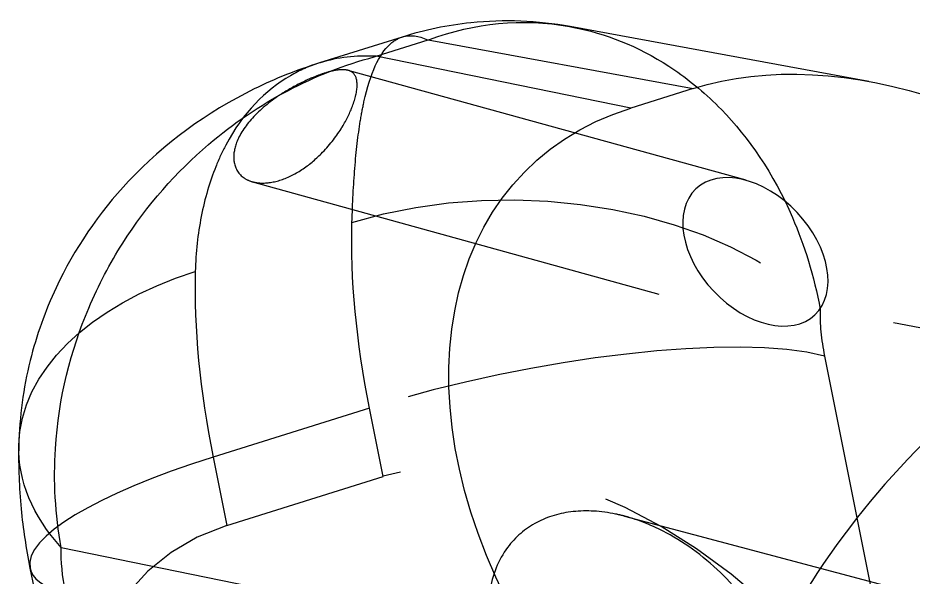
# Model space of a CAD drawing. Header units: millimetres. Extents: x -115 to -14, y 12 to 52.
# Drawn here: x -97.01 to -83.52, y 39.67 to 48.09 of the extents above; entities that cross this region are included whole.
import ezdxf

# ---------------------------------------------------------------- set-up
doc = ezdxf.new("R2010")
doc.units = ezdxf.units.MM
doc.linetypes.add('HIDDEN', pattern=[9.525, 6.35, -3.175])
doc.layers.get('0').update_dxf_attribs({"color": 253, "lineweight": 70, "true_color": 0x8faf8f})
doc.layers.add('Hidden', color=98, linetype='HIDDEN', lineweight=70, true_color=0x054805)

msp = doc.modelspace()

# ---------------------------------------------------------------- linework, layer by layer
at = {"color": 98, "lineweight": -3, "true_color": 0x054805}
for p, q in [((-84.189, 47.133), (-88.688, 47.957)), ((-91.22, 47.801), (-92.465, 47.411)), ((-91.612, 47.511), (-90.829, 47.756)), ((-90.829, 47.756), (-86.838, 47.025)), ((-87.776, 46.731), (-91.612, 47.511)), ((-86.838, 47.025), (-87.776, 46.731)), ((-96.356, 40.115), (-89.288, 38.679)), ((-96.827, 39.808), (-96.764, 39.497))]:
    msp.add_line(p, q, dxfattribs=at)
at = {"color": 98, "lineweight": -3, "true_color": 0x054805, "extrusion": (-1.20829e-16, 2.33952e-16, -1)}
msp.add_ellipse((-82.908, 40.676), major_axis=(-5.527, 5.385), ratio=0.679618, start_param=0.35141, end_param=1.566143, dxfattribs=at)
at = {"color": 98, "lineweight": -3, "true_color": 0x054805, "extrusion": (9.07579e-16, -8.59091e-16, -1)}
msp.add_ellipse((-83.948, 40.35), major_axis=(-5.391, 5.455), ratio=0.68799, start_param=5.053442, end_param=6.623831, dxfattribs=at)
at = {"color": 98, "lineweight": -3, "true_color": 0x054805, "extrusion": (-3.86379e-15, 4.13916e-15, -1)}
msp.add_ellipse((-85.899, 44.567), major_axis=(-0.897, 0.947), ratio=0.662075, dxfattribs=at)
at = {"color": 98, "lineweight": -3, "true_color": 0x054805}
for centre, major_axis, ratio, start_param, end_param in [((-80.399, 39.288), (5.263, 4.892), 0.527716, 0.835682, 2.406478), ((-91.728, 40.831), (-5.098, -1.023), 0.231462, 0, 0.389126)]:
    msp.add_ellipse(centre, major_axis=major_axis, ratio=ratio, start_param=start_param, end_param=end_param, dxfattribs=at)
at = {"color": 98, "lineweight": -3, "true_color": 0x054805, "extrusion": (1.52333e-17, 5.51546e-17, -1)}
msp.add_ellipse((-91.797, 41.531), major_axis=(5.198, -0.127), ratio=0.594949, start_param=2.625565, end_param=3.141511, dxfattribs=at)
at = {"color": 98, "lineweight": -3, "true_color": 0x054805, "extrusion": (-1.15105e-16, 4.29263e-16, -1)}
msp.add_ellipse((-95.519, 39.194), major_axis=(-0.516, 1.662), ratio=0.396617, start_param=4.983581, end_param=5.417471, dxfattribs=at)
at = {"color": 98, "lineweight": -3, "true_color": 0x054805}
for points, knots in [([(-88.688, 47.957), (-89.181, 48.047), (-89.685, 48.067), (-90.536, 47.979), (-90.882, 47.907), (-91.219, 47.801)], [0.000000304, 0.000000304, 0.000000304, 0.000000304, 0.001510287, 0.001510287, 0.00257407, 0.00257407, 0.00257407, 0.00257407]), ([(-90.829, 47.756), (-90.822, 47.759), (-90.815, 47.761), (-90.808, 47.764), (-90.131, 48.014), (-89.413, 48.088), (-88.697, 47.959)], [-0.0021101742, -0.0021101742, -0.0021101742, -0.0021101742, -0.0021029848, -0.0021029848, -0.0021029848, -0.0014380302, -0.0014380302, -0.0014380302, -0.0014380302]), ([(-91.215, 47.803), (-91.099, 47.838), (-90.973, 47.822), (-90.836, 47.759), (-90.834, 47.758), (-90.832, 47.757), (-90.829, 47.756)], [0.0016582666, 0.0016582666, 0.0016582666, 0.0016582666, 0.0021029848, 0.0021029848, 0.0021029848, 0.0021101742, 0.0021101742, 0.0021101742, 0.0021101742]), ([(-95.43, 44.696), (-95.062, 45.277), (-94.62, 45.771), (-94.137, 46.183), (-93.387, 46.823), (-92.533, 47.263), (-91.64, 47.503), (-91.63, 47.506), (-91.621, 47.508), (-91.612, 47.511)], [0.000940594, 0.000940594, 0.000940594, 0.000940594, 0.001396053, 0.001396053, 0.001396053, 0.002103119, 0.002103119, 0.002103119, 0.002110313, 0.002110313, 0.002110313, 0.002110313]), ([(-91.612, 47.511), (-91.617, 47.511), (-91.622, 47.511), (-91.626, 47.511), (-91.913, 47.527), (-92.191, 47.496), (-92.455, 47.414)], [-0.0021103129, -0.0021103129, -0.0021103129, -0.0021103129, -0.0021031187, -0.0021031187, -0.0021031187, -0.0016585004, -0.0016585004, -0.0016585004, -0.0016585004]), ([(-92.465, 47.411), (-92.801, 47.306), (-93.13, 47.175), (-94.164, 46.668), (-94.805, 46.198), (-95.793, 45.149), (-96.16, 44.609), (-96.598, 43.676), (-96.729, 43.309), (-96.927, 42.514), (-96.985, 42.088), (-96.995, 41.658)], [0, 0, 0, 0, 0.001072084, 0.001072084, 0.003495625, 0.003495625, 0.005541084, 0.005541084, 0.006779079, 0.006779079, 0.008145554, 0.008145554, 0.008145554, 0.008145554]), ([(-96.356, 40.115), (-96.448, 40.619), (-96.473, 41.123), (-96.443, 41.604), (-96.395, 42.375), (-96.211, 43.084), (-95.942, 43.721), (-95.794, 44.07), (-95.622, 44.395), (-95.43, 44.696)], [0, 0, 0, 0, 0.0002705529, 0.0002705529, 0.0002705529, 0.0007034376, 0.0007034376, 0.0007034376, 0.0009405941, 0.0009405941, 0.0009405941, 0.0009405941]), ([(-96.995, 41.658), (-97.003, 41.339), (-96.99, 41.018), (-96.931, 40.401), (-96.886, 40.104), (-96.827, 39.808)], [0.000000063, 0.000000063, 0.000000063, 0.000000063, 0.000981247, 0.000981247, 0.001890466, 0.001890466, 0.001890466, 0.001890466])]:
    msp.add_open_spline(points, degree=3, knots=knots, dxfattribs=at)
msp.add_open_spline([(-92.455, 47.414), (-92.458, 47.413), (-92.461, 47.412), (-92.465, 47.411)], degree=3, dxfattribs=at)
at = {"layer": 'Hidden', "lineweight": -3}
for p, q in [((-88.697, 47.959), (-88.688, 47.957)), ((-86.04, 45.644), (-92.033, 47.299)), ((-93.474, 45.622), (-85.758, 43.491)), ((-77.572, 42.352), (-84.923, 43.699)), ((-84.858, 42.998), (-83.573, 36.596)), ((-91.71, 42.216), (-94.069, 41.477)), ((-91.504, 41.188), (-91.71, 42.216)), ((-94.069, 41.477), (-93.862, 40.449)), ((-93.862, 40.449), (-91.504, 41.188)), ((-87.87, 40.589), (-77.211, 37.765))]:
    msp.add_line(p, q, dxfattribs=at)
at = {"layer": 'Hidden', "lineweight": -3, "extrusion": (-5.99601e-18, 2.79744e-17, -1)}
msp.add_ellipse((-89.436, 42.271), major_axis=(5.197, -0.176), ratio=0.591421, start_param=4.181819, end_param=5.743612, dxfattribs=at)
at = {"layer": 'Hidden', "lineweight": -3, "extrusion": (-3.46527e-16, 1.34579e-15, -1)}
msp.add_ellipse((-88.572, 41.358), major_axis=(-2.081, 6.621), ratio=0.40768, start_param=4.96867, end_param=5.418844, dxfattribs=at)
at = {"layer": 'Hidden', "lineweight": -3, "extrusion": (1.52333e-17, 5.51546e-17, -1)}
msp.add_ellipse((-91.797, 41.531), major_axis=(5.198, -0.127), ratio=0.594949, start_param=3.141511, end_param=4.187358, dxfattribs=at)
at = {"layer": 'Hidden', "lineweight": -3}
for centre, major_axis, ratio, start_param, end_param in [((-90.96, 40.61), (-2.071, 6.624), 0.403246, 0.864904, 1.315079), ((-84.06, 42.787), (-0.525, 1.659), 0.414304, 0.863467, 1.313642), ((-89.37, 41.57), (-5.098, -1.023), 0.231462, 3.581494, 5.14229), ((-88.075, 35.114), (-4.424, 5.551), 0.643643, 4.478383, 6.03918), ((-91.728, 40.831), (-5.098, -1.023), 0.231462, 5.14229, 6.283185), ((-90.433, 34.375), (-4.424, 5.551), 0.643643, 6.03918, 7.599976)]:
    msp.add_ellipse(centre, major_axis=major_axis, ratio=ratio, start_param=start_param, end_param=end_param, dxfattribs=at)
for points, knots in [([(-88.688, 47.957), (-88.646, 47.949), (-88.603, 47.941), (-88.561, 47.931), (-88.07, 47.825), (-87.58, 47.622), (-87.115, 47.302)], [-0.0014352462, -0.0014352462, -0.0014352462, -0.0014352462, -0.0013959614, -0.0013959614, -0.0013959614, -0.0009400387, -0.0009400387, -0.0009400387, -0.0009400387]), ([(-91.851, 46.532), (-91.834, 46.637), (-91.815, 46.735), (-91.795, 46.826), (-91.698, 47.262), (-91.567, 47.539), (-91.408, 47.688), (-91.349, 47.743), (-91.286, 47.781), (-91.219, 47.801)], [0.000558322, 0.000558322, 0.000558322, 0.000558322, 0.000703391, 0.000703391, 0.000703391, 0.001395961, 0.001395961, 0.001395961, 0.001652556, 0.001652556, 0.001652556, 0.001652556]), ([(-92.465, 47.411), (-92.616, 47.364), (-92.762, 47.3), (-92.903, 47.219), (-93.282, 47.001), (-93.618, 46.66), (-93.877, 46.173), (-93.931, 46.072), (-93.981, 45.964), (-94.027, 45.849)], [-0.00165278, -0.00165278, -0.00165278, -0.00165278, -0.001396053, -0.001396053, -0.001396053, -0.000703438, -0.000703438, -0.000703438, -0.0005585, -0.0005585, -0.0005585, -0.0005585]), ([(-92.382, 47.259), (-92.44, 47.241), (-92.5, 47.218), (-92.621, 47.169), (-92.681, 47.141), (-92.859, 47.053), (-92.972, 46.987), (-93.222, 46.821), (-93.362, 46.704), (-93.586, 46.459), (-93.669, 46.33), (-93.714, 46.211)], [0, 0, 0, 0, 0.000199263, 0.000199263, 0.000398525, 0.000398525, 0.000797051, 0.000797051, 0.001451873, 0.001451873, 0.002106696, 0.002106696, 0.002106696, 0.002106696]), ([(-92.029, 47.298), (-92.052, 47.304), (-92.079, 47.308), (-92.145, 47.309), (-92.184, 47.306), (-92.273, 47.29), (-92.324, 47.277), (-92.382, 47.259)], [0.0072188385, 0.0072188385, 0.0072188385, 0.0072188385, 0.0074130607, 0.0074130607, 0.0076123234, 0.0076123234, 0.0078115862, 0.0078115862, 0.0078115862, 0.0078115862]), ([(-91.969, 46.758), (-91.924, 46.877), (-91.899, 46.987), (-91.898, 47.163), (-91.92, 47.229), (-91.985, 47.28), (-92.005, 47.29), (-92.029, 47.298)], [0.00570489, 0.00570489, 0.00570489, 0.00570489, 0.006359713, 0.006359713, 0.007014535, 0.007014535, 0.007218839, 0.007218839, 0.007218839, 0.007218839]), ([(-87.115, 47.302), (-86.872, 47.137), (-86.637, 46.94), (-86.412, 46.708), (-86.001, 46.285), (-85.629, 45.751), (-85.341, 45.085), (-85.161, 44.669), (-85.015, 44.202), (-84.923, 43.699)], [-0.0009400387, -0.0009400387, -0.0009400387, -0.0009400387, -0.0007033914, -0.0007033914, -0.0007033914, -0.0002705352, -0.0002705352, -0.0002705352, 0, 0, 0, 0]), ([(-91.976, 45.011), (-91.967, 45.301), (-91.953, 45.575), (-91.933, 45.824), (-91.912, 46.088), (-91.885, 46.324), (-91.851, 46.532)], [0, 0, 0, 0, 0.0002705352, 0.0002705352, 0.0002705352, 0.0005583221, 0.0005583221, 0.0005583221, 0.0005583221]), ([(-93.478, 45.623), (-93.445, 45.614), (-93.409, 45.607), (-93.277, 45.597), (-93.169, 45.611), (-92.955, 45.678), (-92.84, 45.734), (-92.624, 45.875), (-92.524, 45.96), (-92.321, 46.163), (-92.219, 46.295), (-92.135, 46.428), (-92.13, 46.437), (-92.124, 46.446)], [0.003388975, 0.003388975, 0.003388975, 0.003388975, 0.003538677, 0.003538677, 0.003905793, 0.003905793, 0.004272909, 0.004272909, 0.004640026, 0.004640026, 0.005172458, 0.005172458, 0.005210385, 0.005210385, 0.005210385, 0.005210385]), ([(-94.027, 45.849), (-94.119, 45.623), (-94.193, 45.373), (-94.247, 45.098), (-94.298, 44.84), (-94.329, 44.56), (-94.337, 44.271)], [-0.0005585, -0.0005585, -0.0005585, -0.0005585, -0.0002705529, -0.0002705529, -0.0002705529, 0, 0, 0, 0]), ([(-93.754, 45.935), (-93.753, 45.928), (-93.752, 45.921), (-93.734, 45.82), (-93.684, 45.736), (-93.567, 45.656), (-93.526, 45.637), (-93.478, 45.623)], [0.0026012016, 0.0026012016, 0.0026012016, 0.0026012016, 0.0026391281, 0.0026391281, 0.0031715605, 0.0031715605, 0.0033889748, 0.0033889748, 0.0033889748, 0.0033889748]), ([(-87.865, 40.588), (-87.911, 40.6), (-87.958, 40.611), (-88.226, 40.667), (-88.441, 40.679), (-88.843, 40.636), (-89.028, 40.581), (-89.366, 40.402), (-89.515, 40.275), (-89.771, 39.931), (-89.863, 39.704), (-89.956, 39.128), (-89.926, 38.77), (-89.744, 38.171), (-89.643, 37.94), (-89.515, 37.716)], [-0.010751147, -0.010751147, -0.010751147, -0.010751147, -0.010599412, -0.010599412, -0.009869508, -0.009869508, -0.009148445, -0.009148445, -0.008379675, -0.008379675, -0.007467213, -0.007467213, -0.006317734, -0.006317734, -0.005589245, -0.005589245, -0.005589245, -0.005589245]), ([(-85.764, 38.892), (-85.929, 39.179), (-86.136, 39.45), (-86.638, 39.953), (-86.932, 40.173), (-87.447, 40.448), (-87.657, 40.532), (-87.865, 40.588)], [-0.013382996, -0.013382996, -0.013382996, -0.013382996, -0.012448554, -0.012448554, -0.011430658, -0.011430658, -0.010751147, -0.010751147, -0.010751147, -0.010751147])]:
    msp.add_open_spline(points, degree=3, knots=knots, dxfattribs=at)
for points in [[(-91.219, 47.801), (-91.218, 47.802), (-91.216, 47.802), (-91.215, 47.803)], [(-92.124, 46.446), (-92.054, 46.561), (-92.004, 46.668), (-91.969, 46.758)], [(-93.714, 46.211), (-93.748, 46.121), (-93.765, 46.024), (-93.754, 45.935)]]:
    msp.add_open_spline(points, degree=3, dxfattribs=at)

doc.saveas('drawing.dxf')
